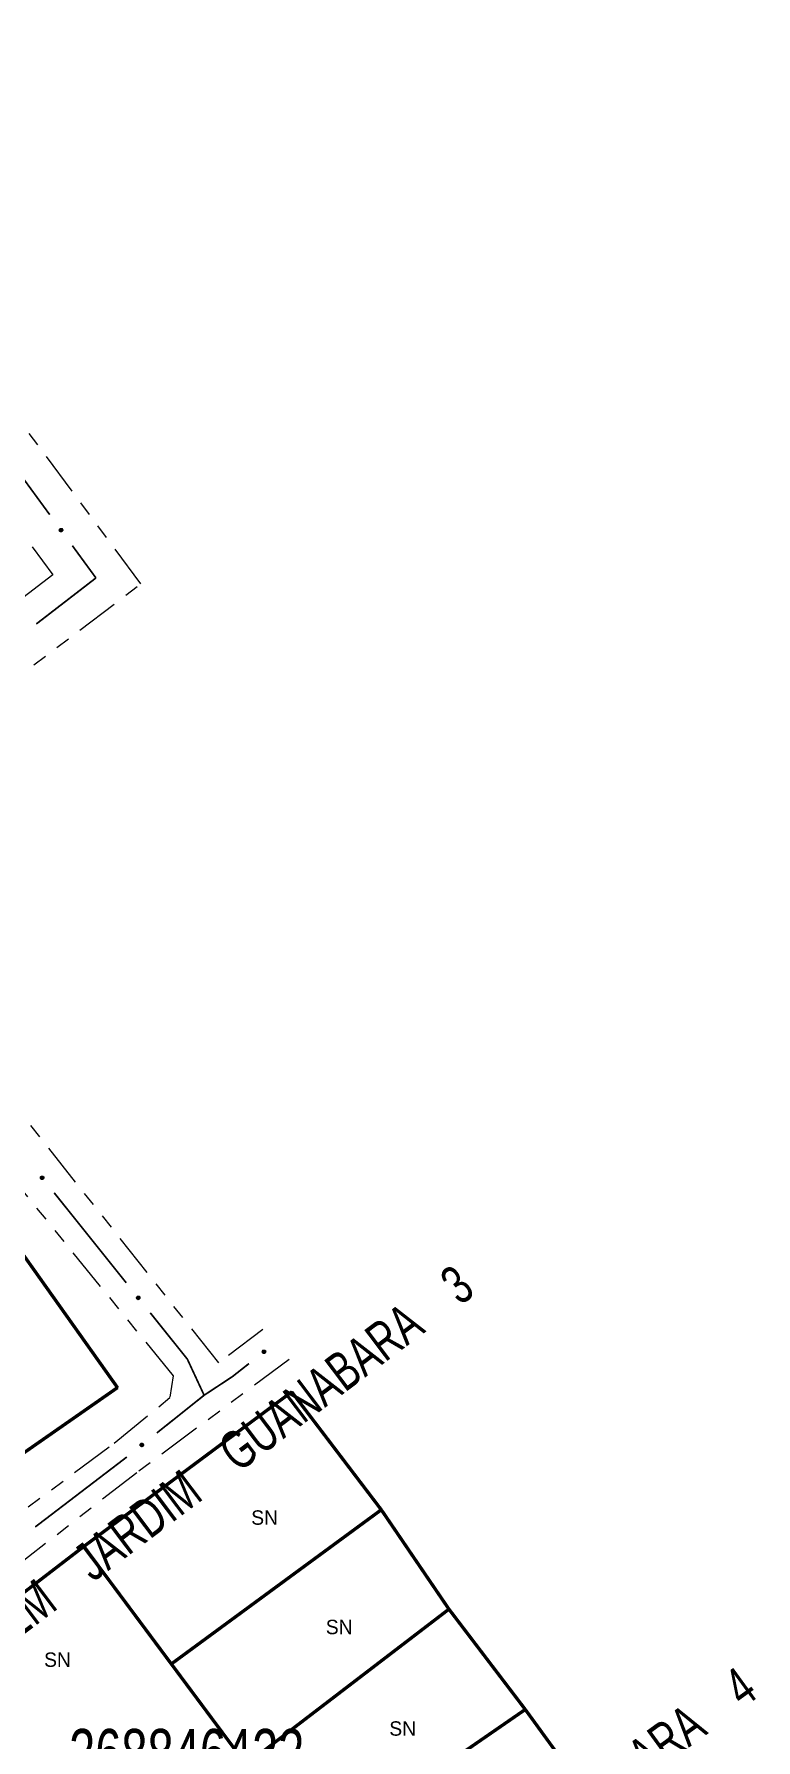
# Model space of a CAD drawing. Extents: x 205807 to 207855, y 4874692 to 4876446.
# Drawn here: x 206503 to 206578.1, y 4875769.5 to 4875947 of the extents above; entities that cross this region are included whole.
import ezdxf
from ezdxf.enums import TextEntityAlignment as Align

# ---------------------------------------------------------------- set-up
doc = ezdxf.new("R2010")
doc.units = 0
doc.header["$LTSCALE"] = 1.5
doc.header["$MEASUREMENT"] = 0
doc.linetypes.add('TRACO_25', pattern=[8, 3, -1, 1, -1, 1, -1])
for name, color, linetype in [('CD_MALHA_LOTES', 7, 'CONTINUOUS'), ('CD_TXT_QUADRA', 7, 'CONTINUOUS'), ('RU-QUADRA', 210, 'CONTINUOUS'), ('SV-EIXO-RUA-N-PAV', 6, 'CONTINUOUS'), ('SV-RUA-NAO-PAV', 7, 'CONTINUOUS'), ('SV-TXT-RUA-N-PAV', 7, 'CONTINUOUS'), ('Th_NmrPort', 1, 'CONTINUOUS')]:
    doc.layers.add(name, color=color, linetype=linetype)
doc.styles.add('ARIAL', font='ARIAL.SHX')

msp = doc.modelspace()

# ---------------------------------------------------------------- linework, layer by layer
at = {"layer": 'CD_MALHA_LOTES', "linetype": 'Continuous', "const_width": 0.35, "flags": 128}
for points in [[(206511.657524, 4875806.157465), (206499.606177, 4875823.16142)], [(206495.313917, 4875794.766466), (206511.657524, 4875806.157465)], [(206508.15954, 4875789.629478), (206529.77845, 4875805.713135)], [(206529.77845, 4875805.713135), (206539.097267, 4875793.443449)], [(206517.25639, 4875777.394392), (206539.097267, 4875793.443449)], [(206539.097267, 4875793.443449), (206546.132111, 4875783.098091)], [(206485.952424, 4875772.554514), (206508.15954, 4875789.629478)], [(206517.25639, 4875777.394392), (206508.15954, 4875789.629478)], [(206525.029662, 4875766.939491), (206546.132111, 4875783.098091)], [(206546.132111, 4875783.098091), (206554.074388, 4875772.656996)], [(206525.029662, 4875766.939491), (206517.25639, 4875777.394392)], [(206532.253896, 4875757.587432), (206554.074388, 4875772.656996)], [(206554.074388, 4875772.656996), (206561.950299, 4875761.800789)]]:
    msp.add_lwpolyline(points, dxfattribs=at)
at = {"layer": 'RU-QUADRA', "linetype": 'Continuous', "const_width": 0.18, "flags": 128}
for points in [[(206475.342787, 4875855.666059), (206487.885004, 4875838.679592), (206499.606177, 4875823.16142), (206511.657524, 4875806.157465), (206495.313917, 4875794.766466), (206478.97031, 4875783.045294), (206466.71096, 4875799.748271), (206443.057633, 4875831.950786), (206458.39349, 4875843.180775)], [(206539.874109, 4875746.75073), (206561.950299, 4875761.800789), (206554.074388, 4875772.656996), (206546.132111, 4875783.098091), (206539.097267, 4875793.443449), (206529.77845, 4875805.713135), (206508.15954, 4875789.629478), (206485.952424, 4875772.554514), (206502.2226, 4875749.9551), (206509.156649, 4875740.420812), (206516.63594, 4875730.136819)]]:
    msp.add_lwpolyline(points, close=True, dxfattribs=at)
at = {"layer": 'SV-EIXO-RUA-N-PAV', "const_width": 0.18}
for points in [[(206500.171223, 4875903.0901), (206504.602418, 4875897.021288)], [(206506.961199, 4875893.790784), (206509.319979, 4875890.560281)], [(206509.414649, 4875890.430625), (206503.21034, 4875885.638581)], [(206509.319979, 4875890.560281), (206509.414649, 4875890.430625)], [(206505.068291, 4875826.437405), (206512.564632, 4875817.066979)], [(206515.063412, 4875813.943504), (206518.811582, 4875809.258291)], [(206518.811582, 4875809.258291), (206518.926, 4875809.115268)], [(206518.926, 4875809.115268), (206520.533315, 4875805.653359)], [(206523.614695, 4875807.306772), (206525.328293, 4875808.65688)], [(206520.667515, 4875805.364313), (206522.931332, 4875806.856374)], [(206522.931332, 4875806.856374), (206523.614695, 4875807.306772)], [(206515.752996, 4875801.440625), (206520.441896, 4875805.184182)], [(206520.441896, 4875805.184182), (206520.667515, 4875805.364313)], [(206520.533315, 4875805.653359), (206520.667515, 4875805.364313)], [(206503.097238, 4875791.652414), (206511.836967, 4875798.332019)], [(206511.836967, 4875798.332019), (206512.361828, 4875798.73316)], [(206512.361828, 4875798.73316), (206512.627063, 4875798.94492)]]:
    msp.add_lwpolyline(points, dxfattribs=at)
at = {"layer": 'SV-EIXO-RUA-N-PAV'}
for points in [[(206505.785985, 4875895.58699), (206505.834411, 4875895.580139), (206505.87463, 4875895.564348), (206505.904384, 4875895.541523), (206505.925417, 4875895.514497), (206505.943821, 4875895.484425), (206505.955687, 4875895.450012), (206505.960396, 4875895.4089), (206505.953864, 4875895.360274), (206505.93498, 4875895.320136), (206505.914163, 4875895.289769), (206505.887245, 4875895.266214), (206505.857732, 4875895.248825), (206505.821578, 4875895.237681), (206505.779868, 4875895.233316), (206505.731132, 4875895.241067), (206505.691808, 4875895.256819), (206505.663609, 4875895.279652), (206505.6401, 4875895.306864), (206505.621679, 4875895.33779), (206505.610226, 4875895.371638), (206505.605906, 4875895.413641), (206505.614194, 4875895.461642), (206505.629456, 4875895.501042), (206505.651887, 4875895.529555), (206505.679199, 4875895.552097), (206505.709136, 4875895.570922), (206505.743233, 4875895.58429), (206505.785985, 4875895.58699)], [(206503.815103, 4875828.180105), (206503.863784, 4875828.175393), (206503.904659, 4875828.161389), (206503.935389, 4875828.139896), (206503.957593, 4875828.113823), (206503.977303, 4875828.084591), (206503.990673, 4875828.050734), (206503.997189, 4875828.009869), (206503.992805, 4875827.961002), (206503.975707, 4875827.920072), (206503.956248, 4875827.888817), (206503.930393, 4875827.8641), (206503.901675, 4875827.845428), (206503.866047, 4875827.832703), (206503.82457, 4875827.826504), (206503.775539, 4875827.832101), (206503.73556, 4875827.846105), (206503.706383, 4875827.867675), (206503.681698, 4875827.893824), (206503.661932, 4875827.92391), (206503.649, 4875827.95722), (206503.642834, 4875827.998992), (206503.649, 4875828.047312), (206503.662512, 4875828.087345), (206503.683665, 4875828.116819), (206503.709957, 4875828.140541), (206503.739037, 4875828.160667), (206503.772511, 4875828.175524), (206503.815103, 4875828.180105)], [(206513.810224, 4875815.686204), (206513.858905, 4875815.681492), (206513.89978, 4875815.667488), (206513.93051, 4875815.645995), (206513.952713, 4875815.619922), (206513.972424, 4875815.59069), (206513.985794, 4875815.556833), (206513.99231, 4875815.515968), (206513.987926, 4875815.467101), (206513.970828, 4875815.426171), (206513.951369, 4875815.394916), (206513.925514, 4875815.370199), (206513.896795, 4875815.351527), (206513.861168, 4875815.338802), (206513.819691, 4875815.332603), (206513.77066, 4875815.3382), (206513.730681, 4875815.352204), (206513.701503, 4875815.373774), (206513.676818, 4875815.399923), (206513.657053, 4875815.430009), (206513.64412, 4875815.463319), (206513.637955, 4875815.505091), (206513.64412, 4875815.553411), (206513.657633, 4875815.593444), (206513.678786, 4875815.622918), (206513.705078, 4875815.64664), (206513.734158, 4875815.666767), (206513.767632, 4875815.681623), (206513.810224, 4875815.686204)], [(206526.71829, 4875809.892172), (206526.723364, 4875809.940816), (206526.737671, 4875809.981586), (206526.759392, 4875810.012156), (206526.78563, 4875810.034165), (206526.815008, 4875810.053658), (206526.848963, 4875810.066775), (206526.889875, 4875810.072987), (206526.938708, 4875810.06824), (206526.97951, 4875810.050838), (206527.010619, 4875810.031147), (206527.035144, 4875810.00511), (206527.053602, 4875809.976253), (206527.066062, 4875809.940531), (206527.071952, 4875809.89901), (206527.06599, 4875809.850022), (206527.051689, 4875809.810148), (206527.029904, 4875809.781131), (206527.003571, 4875809.756642), (206526.97334, 4875809.737101), (206526.939934, 4875809.724416), (206526.898118, 4875809.718561), (206526.849845, 4875809.725086), (206526.809913, 4875809.738895), (206526.780598, 4875809.760267), (206526.757071, 4875809.786735), (206526.737162, 4875809.815963), (206526.722554, 4875809.849547), (206526.71829, 4875809.892172)], [(206514.009064, 4875800.189152), (206514.013824, 4875800.237829), (206514.027868, 4875800.27869), (206514.049391, 4875800.309399), (206514.075486, 4875800.331577), (206514.104738, 4875800.351259), (206514.138608, 4875800.364595), (206514.179479, 4875800.371071), (206514.228341, 4875800.366639), (206514.269254, 4875800.349501), (206514.30049, 4875800.330011), (206514.325182, 4875800.304132), (206514.343826, 4875800.275395), (206514.356516, 4875800.239754), (206514.362674, 4875800.198272), (206514.357028, 4875800.149246), (206514.342985, 4875800.109281), (206514.321387, 4875800.080125), (206514.295213, 4875800.055465), (206514.265108, 4875800.03573), (206514.231785, 4875800.02283), (206514.190007, 4875800.016705), (206514.141693, 4875800.022918), (206514.101673, 4875800.03647), (206514.072221, 4875800.057653), (206514.048524, 4875800.083968), (206514.028426, 4875800.113067), (206514.013603, 4875800.146556), (206514.009064, 4875800.189152)]]:
    msp.add_lwpolyline(points, close=True, dxfattribs=at)
for points in [[(206505.605906, 4875895.413641), (206505.779868, 4875895.233316)], [(206505.610226, 4875895.371638), (206505.731132, 4875895.241067)], [(206505.613235, 4875895.389595), (206505.75055, 4875895.243183)], [(206505.613549, 4875895.435443), (206505.798515, 4875895.237656)], [(206505.614194, 4875895.461642), (206505.821578, 4875895.237681)], [(206505.619025, 4875895.351584), (206505.707291, 4875895.253836)], [(206505.621679, 4875895.33779), (206505.691808, 4875895.256819)], [(206505.622296, 4875895.478999), (206505.836018, 4875895.246454)], [(206505.629456, 4875895.501042), (206505.857732, 4875895.248825)], [(206505.642097, 4875895.512042), (206505.870304, 4875895.259661)], [(206505.651887, 4875895.529555), (206505.887245, 4875895.266214)], [(206505.666727, 4875895.538473), (206505.897557, 4875895.277871)], [(206505.679199, 4875895.552097), (206505.914163, 4875895.289769)], [(206505.697286, 4875895.559097), (206505.923078, 4875895.310022)], [(206505.709136, 4875895.570922), (206505.93498, 4875895.320136)], [(206505.72886, 4875895.573703), (206505.942075, 4875895.344167)], [(206505.743233, 4875895.58429), (206505.953864, 4875895.360274)], [(206505.763652, 4875895.583901), (206505.953533, 4875895.386324)], [(206505.785985, 4875895.58699), (206505.960396, 4875895.4089)], [(206505.812211, 4875895.582187), (206505.95334, 4875895.43518)], [(206505.834411, 4875895.580139), (206505.955687, 4875895.450012)], [(206505.857377, 4875895.571236), (206505.943737, 4875895.473786)], [(206505.87463, 4875895.564348), (206505.943821, 4875895.484425)], [(206503.642834, 4875827.998992), (206503.82457, 4875827.826504)], [(206503.649, 4875828.047312), (206503.866047, 4875827.832703)], [(206503.649, 4875827.95722), (206503.775539, 4875827.832101)], [(206503.64951, 4875828.021109), (206503.843007, 4875827.831661)], [(206503.651215, 4875827.975292), (206503.794846, 4875827.835071)], [(206503.656329, 4875828.065008), (206503.880087, 4875827.842103)], [(206503.658673, 4875827.937573), (206503.75116, 4875827.843808)], [(206503.661932, 4875827.92391), (206503.73556, 4875827.846105)], [(206503.662512, 4875828.087345), (206503.901675, 4875827.845428)], [(206503.674656, 4875828.098892), (206503.913757, 4875827.856807)], [(206503.683665, 4875828.116819), (206503.930393, 4875827.8641)], [(206503.698097, 4875828.126382), (206503.940182, 4875827.876199)], [(206503.709957, 4875828.140541), (206503.956248, 4875827.888817)], [(206503.727719, 4875828.148331), (206503.964263, 4875827.909443)], [(206503.739037, 4875828.160667), (206503.975707, 4875827.920072)], [(206503.758618, 4875828.164314), (206503.981737, 4875827.944392)], [(206503.772511, 4875828.175524), (206503.992805, 4875827.961002)], [(206503.792928, 4875828.176035), (206503.991327, 4875827.987013)], [(206503.815103, 4875828.180105), (206503.997189, 4875828.009869)], [(206503.841515, 4875828.176461), (206503.988982, 4875828.035813)], [(206503.863784, 4875828.175393), (206503.990673, 4875828.050734)], [(206503.887119, 4875828.167511), (206503.977688, 4875828.073959)], [(206503.904659, 4875828.161389), (206503.977303, 4875828.084591)], [(206513.637955, 4875815.505091), (206513.819691, 4875815.332603)], [(206513.64412, 4875815.553411), (206513.861168, 4875815.338802)], [(206513.64412, 4875815.463319), (206513.77066, 4875815.3382)], [(206513.644631, 4875815.527208), (206513.838128, 4875815.33776)], [(206513.646336, 4875815.481391), (206513.789967, 4875815.34117)], [(206513.65145, 4875815.571107), (206513.875208, 4875815.348202)], [(206513.653794, 4875815.443672), (206513.746281, 4875815.349907)], [(206513.657053, 4875815.430009), (206513.730681, 4875815.352204)], [(206513.657633, 4875815.593444), (206513.896795, 4875815.351527)], [(206513.669777, 4875815.604991), (206513.908878, 4875815.362906)], [(206513.678786, 4875815.622918), (206513.925514, 4875815.370199)], [(206513.693218, 4875815.632481), (206513.935303, 4875815.382298)], [(206513.705078, 4875815.64664), (206513.951369, 4875815.394916)], [(206513.722839, 4875815.65443), (206513.959383, 4875815.415542)], [(206513.734158, 4875815.666767), (206513.970828, 4875815.426171)], [(206513.753739, 4875815.670413), (206513.976858, 4875815.450491)], [(206513.767632, 4875815.681623), (206513.987926, 4875815.467101)], [(206513.788049, 4875815.682134), (206513.986447, 4875815.493112)], [(206513.810224, 4875815.686204), (206513.99231, 4875815.515968)], [(206513.836636, 4875815.68256), (206513.984103, 4875815.541912)], [(206513.858905, 4875815.681492), (206513.985794, 4875815.556833)], [(206513.88224, 4875815.67361), (206513.972809, 4875815.580058)], [(206513.89978, 4875815.667488), (206513.972424, 4875815.59069)], [(206526.71829, 4875809.892172), (206526.889875, 4875810.072987)], [(206526.722131, 4875809.918556), (206526.863871, 4875810.064974)], [(206526.722196, 4875809.869967), (206526.912687, 4875810.066955)], [(206526.722554, 4875809.849547), (206526.938708, 4875810.06824)], [(206526.723364, 4875809.940816), (206526.848963, 4875810.066775)], [(206526.73142, 4875809.964092), (206526.825643, 4875810.053963)], [(206526.733661, 4875809.835571), (206526.955235, 4875810.057049)], [(206526.737162, 4875809.815963), (206526.97951, 4875810.050838)], [(206526.737671, 4875809.981586), (206526.815008, 4875810.053658)], [(206526.749413, 4875809.804554), (206526.990053, 4875810.039315)], [(206526.757071, 4875809.786735), (206527.010619, 4875810.031147)], [(206526.771142, 4875809.77477), (206527.023117, 4875810.014988)], [(206526.780598, 4875809.760267), (206527.035144, 4875810.00511)], [(206526.798457, 4875809.751125), (206527.042313, 4875809.98842)], [(206526.809913, 4875809.738895), (206527.053602, 4875809.976253)], [(206526.832203, 4875809.732547), (206527.056766, 4875809.954641)], [(206526.849845, 4875809.725086), (206527.066062, 4875809.940531)], [(206526.876051, 4875809.725401), (206527.066932, 4875809.917485)], [(206526.898118, 4875809.718561), (206527.071952, 4875809.89901)], [(206526.921879, 4875809.726765), (206527.063165, 4875809.86935)], [(206526.939934, 4875809.724416), (206527.06599, 4875809.850022)], [(206526.959653, 4875809.733943), (206527.054103, 4875809.82573)], [(206526.97334, 4875809.737101), (206527.051689, 4875809.810148)], [(206514.009064, 4875800.189152), (206514.179479, 4875800.371071)], [(206514.012734, 4875800.215561), (206514.153527, 4875800.36289)], [(206514.013112, 4875800.166973), (206514.202329, 4875800.365186)], [(206514.013603, 4875800.146556), (206514.228341, 4875800.366639)], [(206514.013824, 4875800.237829), (206514.138608, 4875800.364595)], [(206514.021729, 4875800.261156), (206514.11537, 4875800.351633)], [(206514.024799, 4875800.132652), (206514.24494, 4875800.355554)], [(206514.027868, 4875800.27869), (206514.104738, 4875800.351259)], [(206514.028426, 4875800.113067), (206514.269254, 4875800.349501)], [(206514.040751, 4875800.101737), (206514.279872, 4875800.338045)], [(206514.048524, 4875800.083968), (206514.30049, 4875800.330011)], [(206514.062672, 4875800.072094), (206514.313092, 4875800.313932)], [(206514.072221, 4875800.057653), (206514.325182, 4875800.304132)], [(206514.090139, 4875800.048626), (206514.332459, 4875800.287488)], [(206514.101673, 4875800.03647), (206514.343826, 4875800.275395)], [(206514.124004, 4875800.030265), (206514.34713, 4875800.253804)], [(206514.141693, 4875800.022918), (206514.356516, 4875800.239754)], [(206514.167897, 4875800.023403), (206514.357535, 4875800.216714)], [(206514.190007, 4875800.016705), (206514.362674, 4875800.198272)], [(206514.213715, 4875800.025063), (206514.354078, 4875800.168556)], [(206514.231785, 4875800.02283), (206514.357028, 4875800.149246)], [(206514.251442, 4875800.032484), (206514.345298, 4875800.124878)], [(206514.265108, 4875800.03573), (206514.342985, 4875800.109281)]]:
    msp.add_lwpolyline(points, dxfattribs=at)
at = {"layer": 'SV-RUA-NAO-PAV', "linetype": 'TRACO_25'}
for points in [[(206526.772867, 4875812.210113, 4.214622), (206522.185622, 4875808.733172, 4.214622), (206479.059803, 4875863.241339, 4.027991), (206514.097755, 4875889.820914, 4.027991), (206474.077105, 4875943.672331, 3.716942), (206513.536867, 4875953.922433, 3.227038)], [(206529.517022, 4875809.080732, 4.214622), (206513.654803, 4875797.295464, 4.214622), (206481.999495, 4875772.690516, 4.284607), (206515.123271, 4875727.216801, 3.779151), (206537.894914, 4875742.982815, 3.779151)]]:
    msp.add_polyline3d(points, dxfattribs=at)
for points in [[(206466.98327, 4875941.82963, 3.405892), (206504.945337, 4875890.755246, 3.405892), (206464.068712, 4875859.621481, 4.097978), (206462.956047, 4875862.375598, 3.888019), (206442.371738, 4875890.44347, 3.608074), (206413.582469, 4875929.149962, 3.42922), (206451.746323, 4875938.141261, 3.42922), (206462.903308, 4875940.769815, 3.42922)], [(206459.739395, 4875848.223144, 4.066873), (206439.749173, 4875834.065391, 4.276831), (206438.787515, 4875830.726315, 4.284607), (206438.893562, 4875828.585469, 4.331265), (206478.118662, 4875775.712196, 4.416804), (206497.561492, 4875790.162492, 4.416804), (206511.302639, 4875800.375184, 4.214622), (206517.141939, 4875805.153835, 4.214622), (206517.468277, 4875807.38114, 4.097978), (206475.383168, 4875859.159526, 4.097978)]]:
    msp.add_polyline3d(points, close=True, dxfattribs=at)

# ---------------------------------------------------------------- texts
at = {"layer": 'CD_TXT_QUADRA', "style": 'ARIAL', "width": 0.7}
msp.add_text('268846422', height=5, dxfattribs=at).set_placement((206506.622372, 4875765.628621))
at = {"layer": 'SV-TXT-RUA-N-PAV', "style": 'ARIAL', "width": 0.7}
for s, rotation, p in [('PASSAGEM    JARDIM    GUANABARA    3', 37, (206488.102509, 4875770.039725)), ('PASSAGEM    JARDIM    GUANABARA    4', 36, (206516.742041, 4875729.201874))]:
    msp.add_text(s, height=4, rotation=rotation, dxfattribs=at).set_placement(p)
at = {"layer": 'Th_NmrPort', "color": 1}
for p in [(206525.566176, 4875792.633787), (206533.325262, 4875781.242789), (206504.023842, 4875777.841633), (206539.92874, 4875770.677224)]:
    msp.add_text('SN', height=1.5, dxfattribs=at).set_placement(p, align=Align.MIDDLE_LEFT)

doc.saveas('drawing.dxf')
